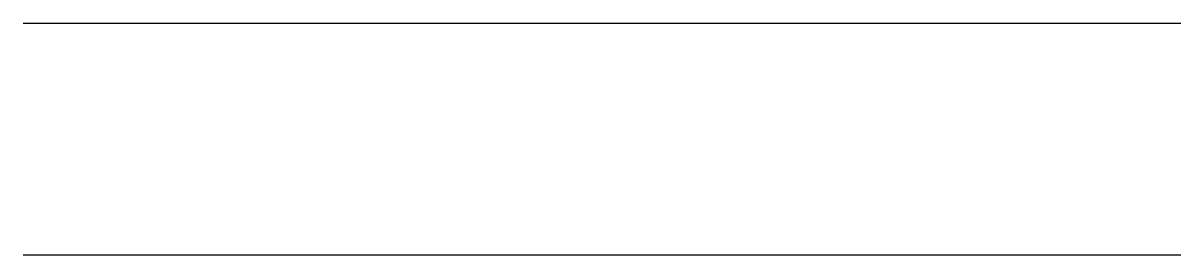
# Model space of a CAD drawing. Extents: x 0 to 10, y 0 to 2.
import ezdxf

# ---------------------------------------------------------------- set-up
doc = ezdxf.new("R2010")
doc.units = 0
doc.header["$MEASUREMENT"] = 0
doc.layers.add('NOPLOT', color=7, linetype='Continuous', plot=False)

msp = doc.modelspace()

# ---------------------------------------------------------------- linework, layer by layer
msp.add_line((0, 0), (10, 0))
at = {"layer": 'NOPLOT'}
msp.add_line((0, 2), (10, 2), dxfattribs=at)

doc.saveas('drawing.dxf')
